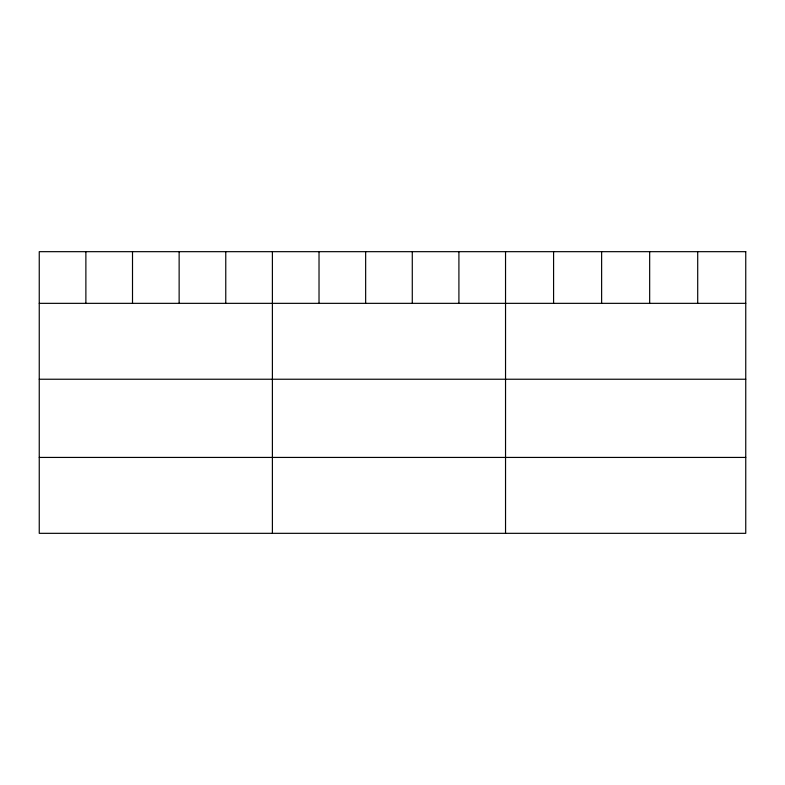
<?xml version="1.0" encoding="UTF-8"?>
<svg xmlns="http://www.w3.org/2000/svg" width="785" height="785" viewBox="0 0 785 785"><rect width="100%" height="100%" fill="white"/><g stroke="black" fill="none" stroke-linecap="round" stroke-linejoin="round"><path stroke-width="1.18" d="M39.25 303.344L745.75 303.344M39.25 379.233L745.75 379.233M39.25 457.429L745.75 457.429M697.708 251.671L697.708 303.344M649.666 251.671L649.666 303.344M601.624 251.671L601.624 303.344M553.582 251.671L553.582 303.344M505.54 251.671L505.54 533.329M458.911 251.671L458.911 303.344M412.282 251.671L412.282 303.344M365.653 251.671L365.653 303.344M319.024 251.671L319.024 303.344M272.395 251.671L272.395 533.329M225.766 251.671L225.766 303.344M179.137 251.671L179.137 303.344M132.508 251.671L132.508 303.344M85.879 251.671L85.879 303.344M745.75 251.671L39.25 251.671L39.25 533.329L745.75 533.329L745.75 251.671"/></g></svg>
